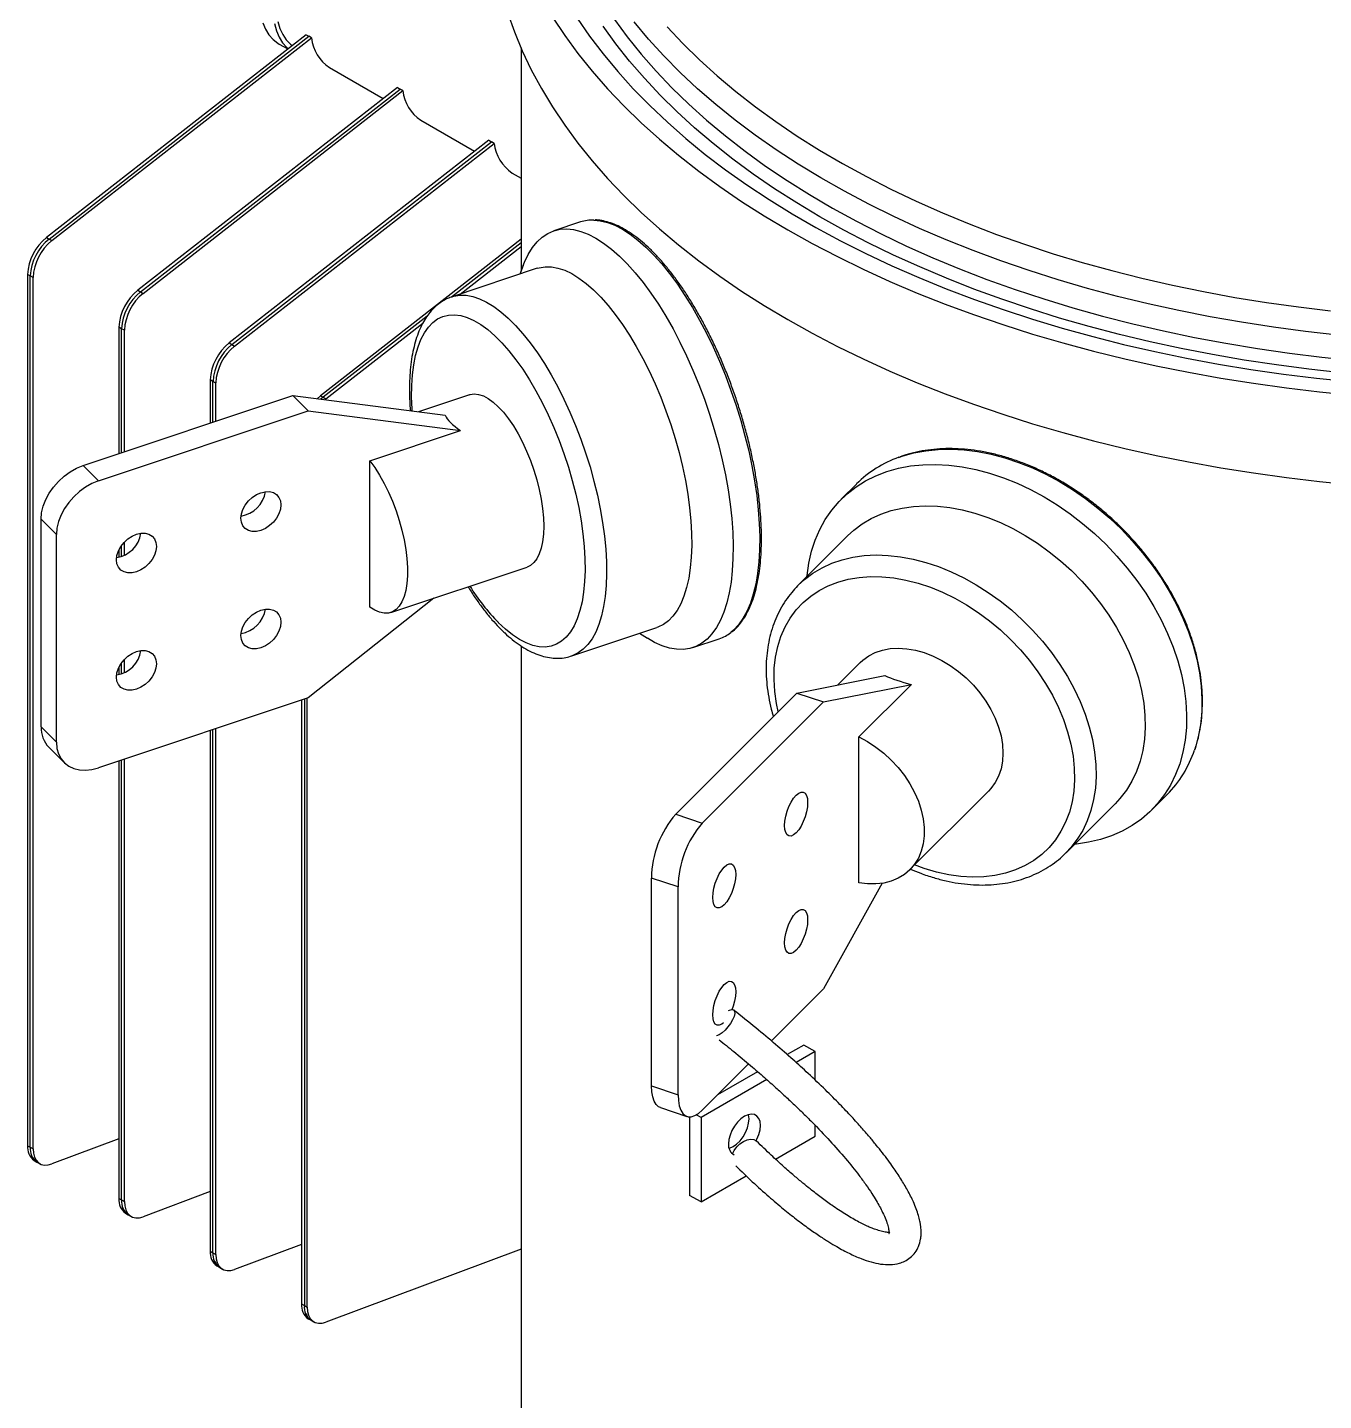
# Model space of a CAD drawing. Header units: millimetres. Extents: x 107291 to 113922, y -130611 to -125922.
# Drawn here: x 111454.5 to 111775.5, y -127871.6 to -127531.5 of the extents above; entities that cross this region are included whole.
import ezdxf

# ---------------------------------------------------------------- set-up
doc = ezdxf.new("R2010")
doc.units = ezdxf.units.MM
doc.header["$LTSCALE"] = 13
doc.layers.add('几何体', color=7, linetype='Continuous')

msp = doc.modelspace()

# ---------------------------------------------------------------- linework, layer by layer
at = {"layer": '几何体'}
for p, q in [((111523.49, -127533.32), (111459.19, -127583.53)), ((111459.87, -127583.92), (111524.17, -127533.71)), ((111460.55, -127584.31), (111524.85, -127534.1)), ((111523.49, -127533.32), (111524.17, -127533.71)), ((111524.85, -127534.1), (111524.17, -127533.71)), ((111516.85, -127535.63), (111518.97, -127536.85)), ((111576.74, -127536.59), (111576.74, -127591.88)), ((111529.33, -127541.45), (111542.61, -127549.12)), ((111546.12, -127546.38), (111481.82, -127596.59)), ((111482.5, -127596.98), (111546.8, -127546.77)), ((111483.18, -127597.38), (111547.48, -127547.16)), ((111546.12, -127546.38), (111546.8, -127546.77)), ((111547.48, -127547.16), (111546.8, -127546.77)), ((111551.96, -127554.51), (111565.24, -127562.18)), ((111568.75, -127559.44), (111504.45, -127609.65)), ((111505.13, -127610.05), (111569.43, -127559.83)), ((111505.8, -127610.44), (111570.11, -127560.23)), ((111568.75, -127559.44), (111569.43, -127559.83)), ((111570.11, -127560.23), (111569.43, -127559.83)), ((111574.58, -127567.57), (111576.74, -127568.82)), ((111591.46, -127579.69), (111584.88, -127581.88)), ((111459.19, -127583.53), (111459.87, -127583.92)), ((111459.87, -127583.92), (111460.55, -127584.31)), ((111576.74, -127583.93), (111527.07, -127622.72)), ((111576.74, -127584.85), (111559.56, -127598.27)), ((111561.69, -127597.53), (111576.74, -127585.78)), ((111455.2, -127593.05), (111454.52, -127592.66)), ((111454.52, -127592.66), (111454.52, -127808.44)), ((111455.88, -127593.45), (111455.2, -127593.05)), ((111455.2, -127808.83), (111455.2, -127593.05)), ((111580.75, -127591.17), (111559.68, -127598.2)), ((111577.28, -127590.47), (111576.47, -127592.6)), ((111455.88, -127809.22), (111455.88, -127593.45)), ((111481.82, -127596.59), (111482.5, -127596.98)), ((111482.5, -127596.98), (111483.18, -127597.38)), ((111553.5, -127603.01), (111527.75, -127623.11)), ((111477.82, -127606.12), (111477.15, -127605.72)), ((111477.15, -127605.72), (111477.15, -127637.06)), ((111478.5, -127606.51), (111477.82, -127606.12)), ((111477.82, -127636.83), (111477.82, -127606.12)), ((111478.5, -127636.6), (111478.5, -127606.51)), ((111528.43, -127623.5), (111552.39, -127604.79)), ((111504.45, -127609.65), (111505.13, -127610.05)), ((111505.13, -127610.05), (111505.8, -127610.44)), ((111500.45, -127619.18), (111499.77, -127618.79)), ((111499.77, -127618.79), (111499.77, -127629.51)), ((111501.13, -127619.57), (111500.45, -127619.18)), ((111500.45, -127629.29), (111500.45, -127619.18)), ((111501.13, -127629.06), (111501.13, -127619.57)), ((111468.28, -127640.01), (111520.24, -127622.69)), ((111520.24, -127622.69), (111524.04, -127626.49)), ((111520.24, -127622.69), (111557.97, -127627.55)), ((111526.22, -127623.46), (111527.07, -127622.72)), ((111527.07, -127622.72), (111527.75, -127623.11)), ((111527.75, -127623.11), (111527.19, -127623.59)), ((111527.75, -127623.11), (111528.43, -127623.5)), ((111528.43, -127623.5), (111528.17, -127623.71)), ((111564.01, -127622.47), (111551.32, -127626.7)), ((111472.08, -127643.81), (111524.04, -127626.49)), ((111524.04, -127626.49), (111561.77, -127631.35)), ((111539.3, -127638.84), (111561.77, -127631.35)), ((111468.28, -127640.01), (111472.08, -127643.81)), ((111539.3, -127675.05), (111539.3, -127638.84)), ((111659.83, -127644.58), (111656.04, -127648.37)), ((111461.68, -127657.07), (111457.88, -127653.27)), ((111457.88, -127704.75), (111457.88, -127653.27)), ((111461.68, -127708.55), (111461.68, -127657.07)), ((111657.59, -127657.44), (111645.42, -127669.6)), ((111477.15, -127660.9), (111477.15, -127662.7)), ((111477.82, -127662.5), (111477.82, -127659.77)), ((111478.5, -127662.22), (111478.5, -127658.95)), ((111544.51, -127676.38), (111578.23, -127665.14)), ((111645.23, -127669.8), (111645.42, -127669.6)), ((111555.12, -127672.85), (111524.04, -127697.57)), ((111589.33, -127687.16), (111610.4, -127680.13)), ((111606.12, -127681.56), (111608.04, -127682.78)), ((111576.74, -127684.67), (111576.74, -128084.83)), ((111619.28, -127685.09), (111625.85, -127682.9)), ((111478.5, -127691.28), (111478.5, -127688.02)), ((111477.15, -127689.96), (111477.15, -127691.77)), ((111477.82, -127691.57), (111477.82, -127688.84)), ((111660.72, -127688.8), (111655.19, -127694.33)), ((111645.05, -127696.35), (111666.84, -127692.01)), ((111651.63, -127698.55), (111673.42, -127694.2)), ((111660.45, -127707.17), (111673.42, -127694.2)), ((111524.04, -127697.57), (111472.08, -127714.89)), ((111522.4, -127698.11), (111522.4, -127847.62)), ((111523.08, -127697.89), (111523.08, -127848.02)), ((111523.76, -127848.41), (111523.76, -127697.66)), ((111615.05, -127726.35), (111645.05, -127696.35)), ((111621.63, -127728.54), (111651.63, -127698.55)), ((111645.05, -127696.35), (111651.63, -127698.55)), ((111457.88, -127704.75), (111461.68, -127708.55)), ((111501.13, -127835.35), (111501.13, -127705.2)), ((111499.77, -127705.66), (111499.77, -127834.56)), ((111500.45, -127834.95), (111500.45, -127705.43)), ((111660.45, -127743.38), (111660.45, -127707.17)), ((111459.79, -127709.78), (111463.59, -127713.57)), ((111477.15, -127713.2), (111477.15, -127821.5)), ((111477.82, -127821.89), (111477.82, -127712.97)), ((111478.5, -127822.28), (111478.5, -127712.75)), ((111673.06, -127740.08), (111692.53, -127720.62)), ((111732.96, -127725.3), (111736.75, -127721.51)), ((111711.73, -127735.91), (111723.9, -127723.75)), ((111615.05, -127726.35), (111621.63, -127728.54)), ((111676.62, -127739.81), (111674.21, -127738.93)), ((111615.63, -127744.34), (111609.05, -127742.15)), ((111609.05, -127793.63), (111609.05, -127742.15)), ((111615.63, -127795.82), (111615.63, -127744.34)), ((111666.17, -127743.46), (111651.63, -127769.62)), ((111651.63, -127769.62), (111638.75, -127782.5)), ((111646.79, -127783.52), (111642.68, -127785.89)), ((111649.62, -127785.15), (111646.79, -127783.52)), ((111649.62, -127785.15), (111644.91, -127787.87)), ((111649.62, -127792.23), (111649.62, -127785.15)), ((111633.08, -127788.17), (111621.63, -127799.62)), ((111635.35, -127790.12), (111625.37, -127795.88)), ((111609.05, -127793.63), (111615.63, -127795.82)), ((111637.61, -127792.08), (111621.34, -127801.48)), ((111611.26, -127799.01), (111617.84, -127801.21)), ((111618.51, -127801.31), (111618.51, -127820.75)), ((111621.34, -127801.48), (111620.16, -127800.79)), ((111621.34, -127801.48), (111621.34, -127822.38)), ((111649.62, -127806.05), (111649.62, -127803.45)), ((111477.15, -127806.75), (111460.55, -127812.96)), ((111639.76, -127811.75), (111649.62, -127806.05)), ((111454.52, -127808.44), (111455.2, -127808.83)), ((111455.2, -127808.83), (111455.88, -127809.22)), ((111456.18, -127812.1), (111456.85, -127812.49)), ((111456.85, -127812.49), (111457.53, -127812.88)), ((111621.34, -127822.38), (111632.52, -127815.92)), ((111499.77, -127819.82), (111483.18, -127826.02)), ((111621.34, -127822.38), (111618.51, -127820.75)), ((111477.15, -127821.5), (111477.82, -127821.89)), ((111477.82, -127821.89), (111478.5, -127822.28)), ((111478.8, -127825.16), (111479.48, -127825.55)), ((111479.48, -127825.55), (111480.16, -127825.95)), ((111499.77, -127834.56), (111500.45, -127834.95)), ((111522.4, -127832.88), (111505.8, -127839.08)), ((111576.74, -127834.09), (111528.43, -127852.14)), ((111500.45, -127834.95), (111501.13, -127835.35)), ((111501.43, -127838.22), (111502.11, -127838.62)), ((111502.11, -127838.62), (111502.79, -127839.01)), ((111522.4, -127847.62), (111523.08, -127848.02)), ((111523.08, -127848.02), (111523.76, -127848.41)), ((111524.06, -127851.29), (111524.74, -127851.68)), ((111524.74, -127851.68), (111525.42, -127852.07))]:
    msp.add_line(p, q, dxfattribs=at)
at = {"layer": '几何体', "flags": 128}
for points in [[(111573.42, -127527.84), (111575.1, -127532.59), (111577.06, -127537.31), (111579.28, -127541.98), (111581.78, -127546.61), (111584.53, -127551.18), (111587.56, -127555.71), (111590.84, -127560.17), (111594.38, -127564.56), (111598.17, -127568.89), (111602.2, -127573.14), (111606.49, -127577.31), (111611.01, -127581.39), (111615.76, -127585.38), (111620.74, -127589.29), (111625.95, -127593.09), (111631.37, -127596.79), (111637, -127600.38), (111642.83, -127603.87), (111648.87, -127607.24), (111655.1, -127610.49), (111661.51, -127613.62), (111668.09, -127616.62), (111674.85, -127619.5), (111681.77, -127622.24), (111688.85, -127624.85), (111696.07, -127627.32), (111703.43, -127629.65), (111710.92, -127631.84), (111718.53, -127633.88), (111726.26, -127635.78), (111734.09, -127637.52), (111742.02, -127639.12), (111750.04, -127640.56), (111758.13, -127641.84), (111766.3, -127642.97), (111774.52, -127643.94), (111782.8, -127644.75)], [(111512.77, -127530.39), (111513.45, -127531.96), (111514.31, -127533.34), (111515.34, -127534.5), (111516.53, -127535.43), (111516.85, -127535.63)], [(111515.67, -127530.58), (111516.16, -127532.34), (111516.84, -127533.92), (111517.7, -127535.3), (111518.73, -127536.46), (111519.08, -127536.77)], [(111516.53, -127530.02), (111517.03, -127531.74), (111517.72, -127533.27), (111518.59, -127534.59), (111519.64, -127535.69), (111520.04, -127536.01)], [(111584.53, -127528.97), (111587.56, -127533.5), (111590.84, -127537.96), (111594.38, -127542.35), (111598.17, -127546.68), (111602.2, -127550.93), (111606.49, -127555.1), (111611.01, -127559.18), (111615.76, -127563.17), (111620.74, -127567.08), (111625.95, -127570.88), (111631.37, -127574.58), (111637, -127578.17), (111642.83, -127581.66), (111648.87, -127585.03), (111655.1, -127588.28), (111661.51, -127591.41), (111668.09, -127594.41), (111674.85, -127597.29), (111681.77, -127600.03), (111688.85, -127602.64), (111696.07, -127605.11), (111703.43, -127607.44), (111710.92, -127609.63), (111718.53, -127611.67), (111726.26, -127613.57), (111734.09, -127615.31), (111742.02, -127616.91), (111750.04, -127618.35), (111758.13, -127619.63), (111766.3, -127620.76), (111774.52, -127621.73), (111782.8, -127622.54)], [(111590.65, -127529.19), (111593.73, -127533.67), (111597.08, -127538.08), (111600.68, -127542.42), (111604.53, -127546.69), (111608.63, -127550.88), (111612.98, -127554.99), (111617.56, -127559.01), (111622.38, -127562.94), (111627.42, -127566.78), (111632.69, -127570.51), (111638.18, -127574.14), (111643.87, -127577.65), (111649.77, -127581.06), (111655.86, -127584.35), (111662.15, -127587.51), (111668.61, -127590.55), (111675.25, -127593.47), (111682.06, -127596.25), (111689.03, -127598.89), (111696.15, -127601.4), (111703.41, -127603.77), (111710.8, -127605.99), (111718.33, -127608.07), (111725.97, -127610), (111733.72, -127611.78), (111741.57, -127613.41), (111749.51, -127614.88), (111757.53, -127616.2), (111765.62, -127617.36), (111773.78, -127618.35), (111782, -127619.19)], [(111779.9, -127617.02), (111771.83, -127616.14), (111763.82, -127615.09), (111755.88, -127613.89), (111748.02, -127612.54), (111740.24, -127611.03), (111732.55, -127609.36), (111724.97, -127607.55), (111717.49, -127605.59), (111710.14, -127603.48), (111702.92, -127601.23), (111695.83, -127598.84), (111688.89, -127596.3), (111682.11, -127593.64), (111675.48, -127590.84), (111669.03, -127587.91), (111662.75, -127584.86), (111656.66, -127581.68), (111650.75, -127578.39), (111645.05, -127574.98), (111639.55, -127571.47), (111634.26, -127567.84), (111629.19, -127564.12), (111624.34, -127560.29), (111619.72, -127556.37), (111615.34, -127552.37), (111611.2, -127548.28), (111607.3, -127544.11), (111603.64, -127539.86), (111600.25, -127535.55), (111597.1, -127531.17)], [(111599.89, -127529.51), (111603.07, -127533.86), (111606.5, -127538.14), (111610.19, -127542.35), (111614.12, -127546.49), (111618.3, -127550.54), (111622.71, -127554.51), (111627.36, -127558.39), (111632.24, -127562.17), (111637.33, -127565.86), (111642.65, -127569.44), (111648.17, -127572.92), (111653.9, -127576.28), (111659.83, -127579.53), (111665.94, -127582.66), (111672.24, -127585.67), (111678.71, -127588.55), (111685.35, -127591.3), (111692.15, -127593.91), (111699.1, -127596.39), (111706.19, -127598.73), (111713.42, -127600.93), (111720.78, -127602.99), (111728.25, -127604.89), (111735.83, -127606.65), (111743.52, -127608.26), (111751.29, -127609.71), (111759.14, -127611.01), (111767.07, -127612.16), (111775.06, -127613.14), (111783.11, -127613.97)], [(111779.08, -127607.72), (111771.06, -127606.81), (111763.1, -127605.75), (111755.21, -127604.53), (111747.39, -127603.15), (111739.66, -127601.62), (111732.03, -127599.94), (111724.5, -127598.11), (111717.08, -127596.13), (111709.79, -127594), (111702.63, -127591.73), (111695.61, -127589.32), (111688.73, -127586.77), (111682.01, -127584.08), (111675.45, -127581.27), (111669.07, -127578.33), (111662.86, -127575.26), (111656.84, -127572.07), (111651.01, -127568.76), (111645.39, -127565.34), (111639.97, -127561.81), (111634.76, -127558.18), (111629.77, -127554.44), (111625.01, -127550.61), (111620.47, -127546.68), (111616.18, -127542.67), (111612.12, -127538.58), (111608.31, -127534.4), (111604.75, -127530.16)], [(111612.93, -127531.38), (111616.82, -127535.51), (111620.96, -127539.55), (111625.34, -127543.51), (111629.96, -127547.38), (111634.81, -127551.16), (111639.88, -127554.83), (111645.17, -127558.41), (111650.67, -127561.87), (111656.38, -127565.22), (111662.28, -127568.46), (111668.37, -127571.57), (111674.65, -127574.56), (111681.11, -127577.43), (111687.73, -127580.16), (111694.51, -127582.76), (111701.45, -127585.22), (111708.52, -127587.54), (111715.74, -127589.71), (111723.08, -127591.74), (111730.54, -127593.63), (111738.1, -127595.36), (111745.77, -127596.94), (111753.53, -127598.36), (111761.36, -127599.63), (111769.27, -127600.74), (111777.24, -127601.69)], [(111594.75, -127579.22), (111596.35, -127579.38), (111598.13, -127579.82), (111599.97, -127580.52), (111601.85, -127581.49), (111603.77, -127582.72), (111605.71, -127584.2), (111607.67, -127585.93), (111609.64, -127587.89), (111611.6, -127590.08), (111613.54, -127592.49), (111615.46, -127595.09), (111617.34, -127597.89), (111619.18, -127600.86), (111620.96, -127603.99), (111622.68, -127607.26), (111624.32, -127610.65), (111625.89, -127614.16), (111627.36, -127617.75), (111628.73, -127621.42), (111630.01, -127625.13), (111631.17, -127628.88), (111632.21, -127632.64), (111633.13, -127636.39), (111633.92, -127640.12), (111634.58, -127643.8), (111635.11, -127647.41), (111635.49, -127650.95), (111635.74, -127654.37), (111635.85, -127657.68), (111635.81, -127660.85), (111635.64, -127663.87), (111635.32, -127666.72), (111634.86, -127669.38), (111634.27, -127671.84), (111633.54, -127674.1), (111632.68, -127676.13), (111631.7, -127677.92), (111630.6, -127679.47), (111629.38, -127680.78), (111628.71, -127681.35)], [(111577.28, -127590.47), (111577.61, -127589.64), (111578.53, -127587.73), (111579.57, -127586.05), (111580.73, -127584.62), (111582, -127583.45), (111583.38, -127582.54), (111584.85, -127581.89), (111586.42, -127581.51), (111588.06, -127581.41), (111589.78, -127581.57), (111591.56, -127582.01), (111593.4, -127582.71), (111595.28, -127583.68), (111597.2, -127584.91), (111599.14, -127586.39), (111601.1, -127588.12), (111603.07, -127590.08), (111605.02, -127592.27), (111606.97, -127594.68), (111608.88, -127597.28), (111610.77, -127600.08), (111612.6, -127603.05), (111614.39, -127606.18), (111616.1, -127609.45), (111617.75, -127612.84), (111619.31, -127616.35), (111620.79, -127619.94), (111622.16, -127623.61), (111623.43, -127627.32), (111624.59, -127631.07), (111625.64, -127634.83), (111626.56, -127638.58), (111627.35, -127642.31), (111628.01, -127645.99), (111628.53, -127649.6), (111628.92, -127653.14), (111629.17, -127656.56), (111629.28, -127659.87), (111629.24, -127663.04), (111629.06, -127666.06), (111628.75, -127668.91), (111628.29, -127671.57), (111627.7, -127674.03), (111626.97, -127676.29), (111626.11, -127678.32), (111625.13, -127680.11), (111624.03, -127681.66), (111622.81, -127682.97), (111621.49, -127684.01), (111620.06, -127684.79), (111618.54, -127685.3), (111616.94, -127685.54), (111615.25, -127685.51), (111613.5, -127685.21), (111611.69, -127684.64), (111609.83, -127683.81), (111608.04, -127682.78)], [(111580.75, -127591.17), (111581.22, -127591.04), (111582.7, -127590.79), (111584.25, -127590.81), (111585.88, -127591.1), (111587.56, -127591.66), (111589.29, -127592.49), (111591.06, -127593.57), (111592.86, -127594.91), (111594.67, -127596.49), (111596.49, -127598.31), (111598.3, -127600.35), (111600.1, -127602.6), (111601.87, -127605.06), (111603.6, -127607.7), (111605.28, -127610.5), (111606.91, -127613.46), (111608.46, -127616.55), (111609.94, -127619.75), (111611.33, -127623.05), (111612.63, -127626.43), (111613.83, -127629.86), (111614.91, -127633.33), (111615.88, -127636.81), (111616.73, -127640.28), (111617.45, -127643.73), (111618.04, -127647.13), (111618.49, -127650.46), (111618.81, -127653.7), (111618.98, -127656.83), (111619.02, -127659.83), (111618.91, -127662.69), (111618.67, -127665.38), (111618.28, -127667.9), (111617.76, -127670.22), (111617.1, -127672.34), (111616.32, -127674.23), (111615.41, -127675.9), (111614.38, -127677.32), (111613.24, -127678.49), (111611.99, -127679.4), (111610.65, -127680.05), (111610.4, -127680.13)], [(111559.69, -127598.2), (111560.14, -127598.06), (111561.62, -127597.81), (111563.18, -127597.83), (111564.8, -127598.13), (111566.48, -127598.69), (111568.22, -127599.51), (111569.98, -127600.6), (111571.78, -127601.93), (111573.59, -127603.51), (111575.41, -127605.33), (111577.22, -127607.37), (111579.02, -127609.63), (111580.79, -127612.08), (111582.52, -127614.72), (111584.2, -127617.53), (111585.83, -127620.48), (111587.38, -127623.57), (111588.86, -127626.78), (111590.26, -127630.08), (111591.55, -127633.46), (111592.75, -127636.89), (111593.83, -127640.36), (111594.8, -127643.84), (111595.65, -127647.31), (111596.37, -127650.76), (111596.96, -127654.15), (111597.41, -127657.48), (111597.73, -127660.72), (111597.91, -127663.85), (111597.94, -127666.86), (111597.83, -127669.71), (111597.59, -127672.41), (111597.2, -127674.93), (111596.68, -127677.25), (111596.03, -127679.36), (111595.24, -127681.26), (111594.33, -127682.92), (111593.31, -127684.34), (111592.16, -127685.51), (111590.92, -127686.42), (111589.57, -127687.07), (111589.33, -127687.16)], [(111549.77, -127626.5), (111549.74, -127626), (111549.64, -127623.04), (111549.67, -127620.21), (111549.85, -127617.54), (111550.17, -127615.04), (111550.63, -127612.74), (111551.23, -127610.64), (111551.95, -127608.77), (111552.81, -127607.13), (111553.79, -127605.73), (111554.88, -127604.58), (111556.08, -127603.7), (111557.38, -127603.08), (111558.78, -127602.73), (111560.25, -127602.66), (111561.8, -127602.86), (111563.41, -127603.33), (111565.07, -127604.08), (111566.77, -127605.08), (111568.5, -127606.35), (111570.25, -127607.86), (111572, -127609.61), (111573.75, -127611.59), (111575.48, -127613.79), (111577.18, -127616.18), (111578.84, -127618.76), (111580.45, -127621.51), (111581.99, -127624.4), (111583.47, -127627.42), (111584.86, -127630.56), (111586.16, -127633.77), (111587.36, -127637.06), (111588.46, -127640.39), (111589.44, -127643.75), (111590.29, -127647.1), (111591.02, -127650.43), (111591.62, -127653.72), (111592.07, -127656.94), (111592.39, -127660.08), (111592.57, -127663.11), (111592.61, -127666), (111592.5, -127668.76), (111592.25, -127671.34), (111591.86, -127673.74), (111591.33, -127675.94), (111590.67, -127677.93), (111589.88, -127679.69), (111588.96, -127681.21), (111587.92, -127682.49), (111586.78, -127683.5), (111585.52, -127684.26), (111584.18, -127684.74), (111582.74, -127684.95), (111581.23, -127684.88), (111579.65, -127684.55), (111578.01, -127683.94), (111576.33, -127683.06), (111574.61, -127681.93), (111572.87, -127680.54), (111571.12, -127678.9), (111571.12, -127678.9)], [(111564.01, -127622.47), (111564.11, -127622.43), (111565.14, -127622.27), (111566.24, -127622.38), (111567.41, -127622.75), (111568.62, -127623.4), (111569.86, -127624.29), (111571.12, -127625.44), (111572.38, -127626.81), (111573.63, -127628.4), (111574.84, -127630.18), (111576, -127632.14), (111577.11, -127634.24), (111578.13, -127636.46), (111579.08, -127638.77), (111579.92, -127641.15), (111580.65, -127643.55), (111581.26, -127645.97), (111581.74, -127648.35), (111582.09, -127650.68), (111582.3, -127652.92), (111582.37, -127655.05), (111582.3, -127657.04), (111582.09, -127658.86), (111581.74, -127660.49), (111581.26, -127661.91), (111580.65, -127663.1), (111579.92, -127664.05), (111579.08, -127664.74), (111578.23, -127665.14)], [(111670.33, -127637.98), (111671.16, -127637.69), (111674.01, -127636.89), (111676.98, -127636.33), (111680.07, -127636.01), (111683.25, -127635.94), (111686.51, -127636.11), (111689.84, -127636.53), (111693.2, -127637.19), (111696.59, -127638.09), (111699.99, -127639.22), (111703.39, -127640.59), (111706.75, -127642.17), (111710.07, -127643.97), (111713.34, -127645.97), (111716.52, -127648.16), (111719.6, -127650.53), (111722.58, -127653.08), (111725.43, -127655.78), (111728.14, -127658.62), (111730.69, -127661.59), (111733.07, -127664.68), (111735.27, -127667.85), (111737.28, -127671.11), (111739.09, -127674.43), (111740.68, -127677.8), (111742.06, -127681.19), (111743.2, -127684.59), (111744.11, -127687.98), (111744.78, -127691.35), (111745.21, -127694.67), (111745.39, -127697.94), (111745.33, -127701.12), (111745.03, -127704.22), (111744.48, -127707.2), (111743.68, -127710.05), (111743.55, -127710.46)], [(111457.88, -127653.27), (111458.01, -127651.7), (111458.39, -127650.08), (111459.02, -127648.45), (111459.87, -127646.85), (111460.93, -127645.33), (111462.17, -127643.92), (111463.56, -127642.65), (111465.06, -127641.56), (111466.65, -127640.67), (111468.28, -127640.01)], [(111539.3, -127638.84), (111540.53, -127640.53), (111541.72, -127642.4), (111542.85, -127644.43), (111543.92, -127646.59), (111544.9, -127648.86), (111545.79, -127651.21), (111546.58, -127653.6), (111547.25, -127656.01), (111547.79, -127658.41), (111548.21, -127660.77), (111548.49, -127663.06), (111548.63, -127665.24), (111548.63, -127667.3), (111548.49, -127669.2), (111548.21, -127670.93), (111547.79, -127672.46), (111547.25, -127673.76), (111546.58, -127674.84), (111545.79, -127675.66), (111544.9, -127676.23), (111543.92, -127676.53), (111542.85, -127676.56), (111541.72, -127676.32), (111540.53, -127675.81), (111539.3, -127675.05)], [(111647.56, -127667.47), (111647.58, -127667.2), (111648.01, -127664.16), (111648.68, -127661.24), (111649.59, -127658.45), (111650.74, -127655.81), (111652.11, -127653.33), (111653.7, -127651.03), (111655.51, -127648.92), (111657.52, -127647), (111659.72, -127645.29), (111662.1, -127643.79), (111664.66, -127642.52), (111667.36, -127641.49), (111670.21, -127640.68), (111673.19, -127640.12), (111676.28, -127639.81), (111679.46, -127639.73), (111682.72, -127639.91), (111686.04, -127640.32), (111689.41, -127640.98), (111692.8, -127641.88), (111696.2, -127643.02), (111699.59, -127644.38), (111702.96, -127645.96), (111706.28, -127647.76), (111709.54, -127649.76), (111712.72, -127651.95), (111715.81, -127654.33), (111718.79, -127656.87), (111721.63, -127659.57), (111724.34, -127662.42), (111726.89, -127665.39), (111729.28, -127668.47), (111731.48, -127671.65), (111733.49, -127674.91), (111735.3, -127678.23), (111736.89, -127681.59), (111738.26, -127684.98), (111739.4, -127688.38), (111740.31, -127691.78), (111740.99, -127695.14), (111741.41, -127698.47), (111741.6, -127701.73), (111741.54, -127704.92), (111741.23, -127708.01), (111740.68, -127710.99), (111739.89, -127713.85), (111738.86, -127716.56), (111737.6, -127719.12), (111736.12, -127721.51), (111734.42, -127723.72), (111732.51, -127725.74), (111730.4, -127727.56), (111728.11, -127729.16), (111725.64, -127730.54), (111723.01, -127731.7), (111720.23, -127732.62), (111717.31, -127733.3), (111714.28, -127733.74), (111713.86, -127733.78)], [(111472.08, -127643.81), (111470.45, -127644.47), (111468.86, -127645.36), (111467.36, -127646.45), (111465.97, -127647.72), (111464.73, -127649.13), (111463.67, -127650.65), (111462.82, -127652.25), (111462.19, -127653.88), (111461.81, -127655.5), (111461.68, -127657.07)], [(111507.37, -127653.05), (111507.5, -127651.97), (111507.87, -127650.86), (111508.46, -127649.78), (111509.24, -127648.78), (111510.18, -127647.91), (111511.23, -127647.21), (111512.33, -127646.73), (111513.43, -127646.48), (111514.48, -127646.47), (111515.42, -127646.72), (111516.2, -127647.2), (111516.79, -127647.89), (111517.16, -127648.75), (111517.28, -127649.75), (111517.16, -127650.83), (111516.79, -127651.94), (111516.2, -127653.02), (111515.42, -127654.02), (111514.48, -127654.89), (111513.43, -127655.59), (111512.33, -127656.07), (111511.23, -127656.32), (111510.18, -127656.32), (111509.24, -127656.08), (111508.46, -127655.6), (111507.87, -127654.91), (111507.5, -127654.05), (111507.37, -127653.05)], [(111657.59, -127657.44), (111659.14, -127656.02), (111661.21, -127654.48), (111663.46, -127653.15), (111665.87, -127652.04), (111668.43, -127651.17), (111671.13, -127650.53), (111673.94, -127650.14), (111676.86, -127649.99), (111679.86, -127650.08), (111682.92, -127650.42), (111686.03, -127651), (111689.17, -127651.81), (111692.32, -127652.86), (111695.46, -127654.14), (111698.57, -127655.63), (111701.63, -127657.34), (111704.63, -127659.24), (111707.55, -127661.34), (111710.36, -127663.61), (111713.06, -127666.04), (111715.62, -127668.62), (111718.03, -127671.33), (111720.28, -127674.16), (111722.35, -127677.09), (111724.23, -127680.1), (111725.91, -127683.17), (111727.38, -127686.28), (111728.62, -127689.43), (111729.64, -127692.58), (111730.43, -127695.71), (111730.97, -127698.82), (111731.28, -127701.87), (111731.34, -127704.86), (111731.16, -127707.77), (111730.73, -127710.57), (111730.06, -127713.25), (111729.16, -127715.79), (111728.03, -127718.18), (111726.67, -127720.41), (111725.09, -127722.45), (111723.9, -127723.75)], [(111476.54, -127663.33), (111476.67, -127662.25), (111477.03, -127661.14), (111477.63, -127660.05), (111478.41, -127659.05), (111479.35, -127658.18), (111480.4, -127657.49), (111481.5, -127657), (111482.6, -127656.75), (111483.65, -127656.75), (111484.59, -127656.99), (111485.37, -127657.47), (111485.96, -127658.16), (111486.33, -127659.03), (111486.45, -127660.02), (111486.33, -127661.1), (111485.96, -127662.21), (111485.37, -127663.3), (111484.59, -127664.3), (111483.65, -127665.17), (111482.6, -127665.86), (111481.5, -127666.35), (111480.4, -127666.6), (111479.35, -127666.6), (111478.41, -127666.36), (111477.63, -127665.88), (111477.03, -127665.19), (111476.67, -127664.32), (111476.54, -127663.33)], [(111645.42, -127669.6), (111646.97, -127668.19), (111649.04, -127666.64), (111651.29, -127665.31), (111653.7, -127664.21), (111656.26, -127663.34), (111658.96, -127662.7), (111661.77, -127662.31), (111664.69, -127662.16), (111667.69, -127662.25), (111670.75, -127662.58), (111673.86, -127663.16), (111677, -127663.98), (111680.15, -127665.03), (111683.29, -127666.31), (111686.4, -127667.8), (111689.46, -127669.51), (111692.46, -127671.41), (111695.38, -127673.51), (111698.19, -127675.78), (111700.89, -127678.21), (111703.45, -127680.79), (111705.86, -127683.5), (111708.11, -127686.33), (111710.18, -127689.26), (111712.06, -127692.27), (111713.74, -127695.34), (111715.21, -127698.45), (111716.45, -127701.59), (111717.47, -127704.74), (111718.26, -127707.88), (111718.81, -127710.99), (111719.11, -127714.04), (111719.17, -127717.03), (111718.99, -127719.93), (111718.56, -127722.73), (111717.9, -127725.41), (111716.99, -127727.96), (111715.86, -127730.35), (111714.5, -127732.57), (111712.93, -127734.62), (111711.77, -127735.87)], [(111640.46, -127700.95), (111640.03, -127698.92), (111639.59, -127695.94), (111639.41, -127693.02), (111639.47, -127690.18), (111639.78, -127687.43), (111640.33, -127684.8), (111641.13, -127682.31), (111642.16, -127679.96), (111643.42, -127677.77), (111644.91, -127675.77), (111646.6, -127673.96), (111648.49, -127672.35), (111650.57, -127670.96), (111652.83, -127669.79), (111655.24, -127668.86), (111657.79, -127668.16), (111660.47, -127667.71), (111663.26, -127667.5), (111666.14, -127667.54), (111669.08, -127667.83), (111672.08, -127668.36), (111675.11, -127669.14), (111678.14, -127670.15), (111681.17, -127671.39), (111684.17, -127672.85), (111687.11, -127674.53), (111689.99, -127676.41), (111692.78, -127678.47), (111695.46, -127680.71), (111698.01, -127683.11), (111700.42, -127685.65), (111702.68, -127688.32), (111704.76, -127691.1), (111706.65, -127693.97), (111708.34, -127696.91), (111709.83, -127699.91), (111711.09, -127702.93), (111712.12, -127705.97), (111712.91, -127709), (111713.47, -127712), (111713.78, -127714.95), (111713.84, -127717.83), (111713.65, -127720.63), (111713.22, -127723.32), (111712.55, -127725.88), (111711.63, -127728.31), (111710.48, -127730.57), (111709.11, -127732.67), (111707.52, -127734.58), (111705.73, -127736.29), (111703.74, -127737.79), (111701.57, -127739.07), (111699.23, -127740.13), (111696.75, -127740.94), (111694.13, -127741.52), (111691.39, -127741.85), (111688.56, -127741.93), (111685.65, -127741.77), (111682.67, -127741.36), (111679.66, -127740.7), (111676.62, -127739.81), (111676.62, -127739.81)], [(111507.37, -127682.12), (111507.5, -127681.04), (111507.87, -127679.93), (111508.46, -127678.85), (111509.24, -127677.85), (111510.18, -127676.98), (111511.23, -127676.28), (111512.33, -127675.8), (111513.43, -127675.55), (111514.48, -127675.54), (111515.42, -127675.79), (111516.2, -127676.27), (111516.79, -127676.95), (111517.16, -127677.82), (111517.28, -127678.82), (111517.16, -127679.9), (111516.79, -127681.01), (111516.2, -127682.09), (111515.42, -127683.09), (111514.48, -127683.96), (111513.43, -127684.65), (111512.33, -127685.14), (111511.23, -127685.39), (111510.18, -127685.39), (111509.24, -127685.15), (111508.46, -127684.67), (111507.87, -127683.98), (111507.5, -127683.12), (111507.37, -127682.12)], [(111476.54, -127692.39), (111476.67, -127691.31), (111477.03, -127690.2), (111477.63, -127689.12), (111478.41, -127688.12), (111479.35, -127687.25), (111480.4, -127686.56), (111481.5, -127686.07), (111482.6, -127685.82), (111483.65, -127685.82), (111484.59, -127686.06), (111485.37, -127686.54), (111485.96, -127687.23), (111486.33, -127688.09), (111486.45, -127689.09), (111486.33, -127690.17), (111485.96, -127691.28), (111485.37, -127692.37), (111484.59, -127693.37), (111483.65, -127694.24), (111482.6, -127694.93), (111481.5, -127695.41), (111480.4, -127695.66), (111479.35, -127695.67), (111478.41, -127695.42), (111477.63, -127694.95), (111477.03, -127694.26), (111476.67, -127693.39), (111476.54, -127692.39)], [(111660.72, -127688.8), (111661.39, -127688.18), (111662.85, -127687.13), (111664.48, -127686.3), (111666.26, -127685.7), (111668.17, -127685.34), (111670.19, -127685.23), (111672.29, -127685.36), (111674.44, -127685.73), (111676.62, -127686.34), (111678.81, -127687.19), (111680.96, -127688.25), (111683.06, -127689.52), (111685.08, -127690.98), (111686.99, -127692.61), (111688.77, -127694.4), (111690.4, -127696.31), (111691.85, -127698.33), (111693.12, -127700.44), (111694.18, -127702.59), (111695.01, -127704.77), (111695.62, -127706.95), (111695.98, -127709.11), (111696.1, -127711.2), (111695.98, -127713.22), (111695.62, -127715.13), (111695.01, -127716.9), (111694.18, -127718.53), (111693.12, -127719.98), (111692.53, -127720.62)], [(111461.68, -127708.55), (111461.81, -127710.04), (111462.19, -127711.41), (111462.82, -127712.62), (111463.67, -127713.65), (111464.73, -127714.47), (111465.97, -127715.05), (111467.36, -127715.39), (111468.86, -127715.48), (111470.45, -127715.31), (111472.08, -127714.89)], [(111660.45, -127707.17), (111662.57, -127708.34), (111664.63, -127709.71), (111666.6, -127711.26), (111668.44, -127712.97), (111670.15, -127714.82), (111671.69, -127716.79), (111673.05, -127718.86), (111674.21, -127720.98), (111675.16, -127723.15), (111675.88, -127725.34), (111676.36, -127727.5), (111676.61, -127729.63), (111676.61, -127731.69), (111676.36, -127733.65), (111675.88, -127735.5), (111675.16, -127737.2), (111674.21, -127738.74), (111673.05, -127740.09), (111671.69, -127741.25), (111670.15, -127742.19), (111668.44, -127742.91), (111666.6, -127743.39), (111664.63, -127743.63), (111662.57, -127743.62), (111660.45, -127743.38)], [(111642.01, -127729.17), (111642.09, -127728.06), (111642.3, -127726.86), (111642.64, -127725.63), (111643.09, -127724.44), (111643.63, -127723.34), (111644.24, -127722.39), (111644.87, -127721.64), (111645.51, -127721.12), (111646.11, -127720.86), (111646.66, -127720.88), (111647.11, -127721.16), (111647.45, -127721.71), (111647.66, -127722.48), (111647.73, -127723.45), (111647.66, -127724.56), (111647.45, -127725.76), (111647.11, -127726.99), (111646.66, -127728.18), (111646.11, -127729.28), (111645.51, -127730.23), (111644.87, -127730.98), (111644.24, -127731.5), (111643.63, -127731.76), (111643.09, -127731.74), (111642.64, -127731.46), (111642.3, -127730.91), (111642.09, -127730.14), (111642.01, -127729.17)], [(111624.21, -127746.97), (111624.29, -127745.86), (111624.5, -127744.66), (111624.84, -127743.43), (111625.29, -127742.24), (111625.83, -127741.14), (111626.44, -127740.19), (111627.07, -127739.44), (111627.71, -127738.92), (111628.31, -127738.66), (111628.86, -127738.67), (111629.31, -127738.96), (111629.65, -127739.51), (111629.86, -127740.28), (111629.93, -127741.25), (111629.86, -127742.36), (111629.65, -127743.56), (111629.31, -127744.78), (111628.86, -127745.98), (111628.31, -127747.08), (111627.71, -127748.03), (111627.07, -127748.78), (111626.44, -127749.3), (111625.83, -127749.56), (111625.29, -127749.54), (111624.84, -127749.26), (111624.5, -127748.71), (111624.29, -127747.94), (111624.21, -127746.97)], [(111642.01, -127758.24), (111642.09, -127757.13), (111642.3, -127755.93), (111642.64, -127754.7), (111643.09, -127753.51), (111643.63, -127752.41), (111644.24, -127751.46), (111644.87, -127750.71), (111645.51, -127750.19), (111646.11, -127749.93), (111646.66, -127749.94), (111647.11, -127750.23), (111647.45, -127750.78), (111647.66, -127751.55), (111647.73, -127752.52), (111647.66, -127753.63), (111647.45, -127754.83), (111647.11, -127756.06), (111646.66, -127757.25), (111646.11, -127758.35), (111645.51, -127759.3), (111644.87, -127760.05), (111644.24, -127760.57), (111643.63, -127760.83), (111643.09, -127760.81), (111642.64, -127760.53), (111642.3, -127759.98), (111642.09, -127759.21), (111642.01, -127758.24)], [(111624.21, -127776.04), (111624.29, -127774.93), (111624.5, -127773.73), (111624.84, -127772.5), (111625.29, -127771.31), (111625.83, -127770.21), (111626.44, -127769.26), (111627.07, -127768.51), (111627.71, -127767.99), (111628.31, -127767.73), (111628.86, -127767.74), (111629.31, -127768.03), (111629.65, -127768.57), (111629.86, -127769.35), (111629.93, -127770.32), (111629.86, -127771.43), (111629.65, -127772.63), (111629.31, -127773.85), (111628.96, -127774.79)], [(111626.92, -127777.99), (111626.44, -127778.37), (111625.83, -127778.63), (111625.29, -127778.61), (111624.84, -127778.32), (111624.5, -127777.78), (111624.29, -127777), (111624.21, -127776.04)], [(111628.14, -127774.95), (111628.36, -127774.85), (111628.94, -127774.72), (111629.36, -127774.82), (111629.61, -127775.16), (111629.66, -127775.72), (111629.5, -127776.44), (111629.16, -127777.27)], [(111629.16, -127777.27), (111628.64, -127778.16), (111628, -127779.04), (111627.28, -127779.84), (111626.54, -127780.5), (111625.82, -127780.97), (111625.18, -127781.23), (111625.13, -127781.24)], [(111611.26, -127799.01), (111610.81, -127798.8), (111610.2, -127798.24), (111609.71, -127797.42), (111609.35, -127796.36), (111609.13, -127795.09), (111609.05, -127793.63)], [(111615.63, -127795.82), (111615.71, -127797.28), (111615.93, -127798.55), (111616.29, -127799.62), (111616.78, -127800.43), (111617.39, -127800.99), (111618.11, -127801.27), (111618.91, -127801.28), (111619.78, -127800.99), (111620.69, -127800.44), (111621.63, -127799.62)], [(111634.92, -127807.28), (111635.18, -127806.79), (111635.65, -127805.65), (111635.95, -127804.51), (111636.05, -127803.44), (111635.95, -127802.48), (111635.65, -127801.68), (111635.18, -127801.09), (111634.56, -127800.72), (111633.8, -127800.61), (111632.97, -127800.76), (111632.09, -127801.15), (111631.21, -127801.77), (111630.37, -127802.6), (111629.62, -127803.57), (111628.99, -127804.66), (111628.52, -127805.8), (111628.23, -127806.93), (111628.13, -127808.01), (111628.13, -127808.01)], [(111628.26, -127809.09), (111628.38, -127809.06), (111629.26, -127808.66), (111630.14, -127808.04), (111630.98, -127807.22), (111631.73, -127806.24), (111632.35, -127805.15), (111632.83, -127804.01), (111633.12, -127802.88), (111633.22, -127801.8), (111633.12, -127800.84), (111633.09, -127800.72)], [(111629.15, -127810.49), (111629.56, -127809.61), (111630.18, -127808.74), (111630.95, -127807.97), (111631.82, -127807.37), (111632.73, -127806.97), (111633.61, -127806.82), (111634.38, -127806.91), (111635, -127807.24), (111635.08, -127807.32)], [(111455.88, -127809.22), (111455.96, -127810.31), (111456.22, -127811.26), (111456.63, -127812.05), (111457.2, -127812.66), (111457.9, -127813.06), (111458.7, -127813.25), (111459.6, -127813.21), (111460.55, -127812.96)], [(111478.5, -127822.28), (111478.59, -127823.37), (111478.84, -127824.32), (111479.26, -127825.11), (111479.83, -127825.72), (111480.52, -127826.12), (111481.33, -127826.31), (111482.23, -127826.27), (111483.18, -127826.02)], [(111501.13, -127835.35), (111501.22, -127836.43), (111501.47, -127837.38), (111501.89, -127838.17), (111502.45, -127838.78), (111503.15, -127839.18), (111503.96, -127839.37), (111504.85, -127839.34), (111505.8, -127839.08)], [(111523.76, -127848.41), (111523.84, -127849.49), (111524.1, -127850.45), (111524.52, -127851.24), (111525.08, -127851.84), (111525.78, -127852.25), (111526.59, -127852.43), (111527.48, -127852.4), (111528.43, -127852.14)]]:
    msp.add_lwpolyline(points, dxfattribs=at)
at = {"layer": '几何体'}
for centre, radius, start, end in [((111534.75, -127533.11), 9.94, 185.7269, 236.9952), ((111557.37, -127546.17), 9.94, 185.7269, 236.9952), ((111580, -127559.23), 9.94, 185.7269, 236.9952), ((111594.45, -127588.85), 9.64, 88.1881, 108.0859), ((111467.01, -127593.3), 12.51, 128.6908, 177.0927), ((111467.69, -127593.69), 12.51, 128.6908, 177.0927), ((111468.37, -127594.08), 12.51, 128.6908, 177.0927), ((111489.64, -127606.36), 12.51, 128.6908, 177.0927), ((111490.32, -127606.75), 12.51, 128.6908, 177.0927), ((111491, -127607.14), 12.51, 128.6908, 177.0927), ((111512.27, -127619.42), 12.51, 128.6908, 177.0927), ((111512.95, -127619.81), 12.51, 128.6908, 177.0927), ((111513.63, -127620.2), 12.51, 128.6908, 177.0927), ((111679.89, -127664.83), 28.51, 109.5952, 134.7144), ((111506.3, -127645.37), 7.23, 278.7673, 351.2389), ((111475.47, -127655.65), 7.23, 278.7673, 351.2389), ((111610.71, -127640.6), 55.08, 212.1011, 224.0545), ((111506.3, -127674.44), 7.23, 278.7673, 351.2389), ((111622.82, -127673.9), 9.5, 288.6428, 308.3459), ((111475.47, -127684.72), 7.23, 278.7673, 351.2389), ((111464.83, -127704.99), 6.95, 178.0716, 223.5244), ((111716.52, -127701.45), 28.49, 315.2568, 341.5643), ((111633.7, -127742.47), 24.65, 139.1539, 179.2527), ((111640.28, -127744.66), 24.65, 139.1539, 179.2527), ((111458.52, -127808.83), 4.02, 174.3376, 234.3502), ((111459.09, -127809.27), 3.92, 173.4667, 235.2211), ((111459.2, -127809.23), 4.02, 174.3376, 234.3502), ((111630.76, -127808.34), 2.65, 172.876, 243.2684), ((111481.15, -127821.9), 4.02, 174.3376, 234.3502), ((111481.82, -127822.29), 4.02, 174.3376, 234.3502), ((111481.72, -127822.34), 3.92, 173.4667, 235.2211), ((111503.77, -127834.96), 4.02, 174.3376, 234.3502), ((111504.45, -127835.35), 4.02, 174.3376, 234.3502), ((111504.34, -127835.4), 3.92, 173.4667, 235.2211), ((111526.4, -127848.02), 4.02, 174.3376, 234.3502), ((111526.97, -127848.46), 3.92, 173.4667, 235.2211), ((111527.08, -127848.41), 4.02, 174.3376, 234.3502)]:
    msp.add_arc(centre, radius, start, end, dxfattribs=at)
for centre, major_axis, ratio, start_param, end_param in [((111599.05, -127634.5), (41.27, -8.4), 0.219566, 3.292219, 3.631722), ((111692.75, -127688.59), (30.1, -0.76), 0.262752, 3.682279, 4.021782)]:
    msp.add_ellipse(centre, major_axis=major_axis, ratio=ratio, start_param=start_param, end_param=end_param, dxfattribs=at)
for points, knots in [([(111628.91, -127681.22), (111629.03, -127681.13), (111629.6, -127680.72), (111630.52, -127679.78), (111631.64, -127678.37), (111632.65, -127676.73), (111633.54, -127674.88), (111634.32, -127672.81), (111634.97, -127670.56), (111635.49, -127668.12), (111635.89, -127665.51), (111636.16, -127662.75), (111636.3, -127659.84), (111636.31, -127656.81), (111636.2, -127653.65), (111635.95, -127650.4), (111635.58, -127647.05), (111635.09, -127643.64), (111634.48, -127640.17), (111633.74, -127636.65), (111632.9, -127633.12), (111631.94, -127629.57), (111630.87, -127626.03), (111629.71, -127622.52), (111628.44, -127619.04), (111627.09, -127615.63), (111625.66, -127612.28), (111624.14, -127609.02), (111622.56, -127605.86), (111620.91, -127602.83), (111619.21, -127599.92), (111617.45, -127597.15), (111615.66, -127594.55), (111613.83, -127592.11), (111611.98, -127589.85), (111610.11, -127587.78), (111608.23, -127585.92), (111606.35, -127584.26), (111604.47, -127582.82), (111602.6, -127581.61), (111600.76, -127580.63), (111598.94, -127579.89), (111597.16, -127579.41), (111595.85, -127579.19), (111595.15, -127579.2), (111595.01, -127579.21)], [0, 0, 0, 0, 0.006694, 0.030085, 0.053722, 0.077597, 0.101652, 0.125815, 0.150028, 0.17425, 0.198457, 0.222642, 0.246804, 0.270943, 0.295062, 0.319163, 0.343249, 0.367323, 0.391387, 0.415442, 0.439491, 0.463536, 0.487578, 0.511619, 0.535659, 0.559701, 0.583745, 0.607794, 0.631848, 0.65591, 0.679981, 0.704064, 0.728161, 0.752275, 0.776409, 0.800567, 0.82475, 0.84896, 0.873197, 0.897454, 0.92171, 0.945925, 0.970039, 0.993975, 1, 1, 1, 1]), ([(111559.7, -127598.22), (111559.31, -127598.35), (111558.39, -127598.67), (111557.05, -127599.44), (111555.69, -127600.46), (111554.45, -127601.71), (111553.33, -127603.17), (111552.32, -127604.84), (111551.44, -127606.74), (111550.69, -127608.85), (111550.08, -127611.16), (111549.61, -127613.65), (111549.3, -127616.28), (111549.12, -127619.04), (111549.09, -127621.92), (111549.16, -127624.39), (111549.29, -127625.93), (111549.33, -127626.44)], [0, 0, 0, 0, 0.046683, 0.109182, 0.172105, 0.236424, 0.302903, 0.37195, 0.443484, 0.516938, 0.59151, 0.666474, 0.741271, 0.815735, 0.889827, 0.963566, 1, 1, 1, 1]), ([(111743.62, -127710.28), (111743.8, -127709.78), (111744.28, -127708.41), (111744.83, -127706.02), (111745.29, -127703.16), (111745.52, -127700.2), (111745.54, -127697.16), (111745.33, -127694.05), (111744.9, -127690.89), (111744.26, -127687.69), (111743.4, -127684.47), (111742.34, -127681.25), (111741.06, -127678.04), (111739.59, -127674.85), (111737.93, -127671.69), (111736.08, -127668.59), (111734.06, -127665.56), (111731.87, -127662.61), (111729.53, -127659.75), (111727.04, -127657.01), (111724.41, -127654.38), (111721.67, -127651.88), (111718.82, -127649.54), (111715.87, -127647.34), (111712.84, -127645.31), (111709.74, -127643.46), (111706.59, -127641.79), (111703.4, -127640.31), (111700.18, -127639.03), (111696.96, -127637.96), (111693.74, -127637.09), (111690.54, -127636.44), (111687.37, -127636.01), (111684.26, -127635.8), (111681.21, -127635.81), (111678.24, -127636.04), (111675.36, -127636.49), (111672.77, -127637.1), (111671.19, -127637.65), (111670.5, -127637.9)], [0, 0, 0, 0, 0.015696, 0.043066, 0.070467, 0.097897, 0.125352, 0.152827, 0.180316, 0.207817, 0.235325, 0.262837, 0.290351, 0.317865, 0.345379, 0.372891, 0.400402, 0.427912, 0.455421, 0.482929, 0.510438, 0.537947, 0.565457, 0.592968, 0.620482, 0.647998, 0.675517, 0.703038, 0.730563, 0.758089, 0.785617, 0.813145, 0.84067, 0.868188, 0.895697, 0.923192, 0.950666, 0.978116, 1, 1, 1, 1]), ([(111563.63, -127670.01), (111563.88, -127670.42), (111564.67, -127671.71), (111566.05, -127673.73), (111567.78, -127676.06), (111569.52, -127678.18), (111570.85, -127679.64), (111571.59, -127680.38), (111571.74, -127680.53)], [0, 0, 0, 0, 0.0975, 0.31062, 0.524584, 0.739562, 0.944885, 1, 1, 1, 1]), ([(111645.23, -127669.82), (111644.74, -127670.34), (111643.66, -127671.48), (111642.23, -127673.43), (111640.91, -127675.62), (111639.79, -127677.96), (111638.88, -127680.44), (111638.19, -127683.03), (111637.71, -127685.73), (111637.46, -127688.53), (111637.43, -127691.41), (111637.62, -127694.35), (111638.05, -127697.34), (111638.58, -127699.95), (111639.06, -127701.57), (111639.23, -127702.17)], [0, 0, 0, 0, 0.066961, 0.145869, 0.224857, 0.30406, 0.383588, 0.463513, 0.543866, 0.624639, 0.705791, 0.787264, 0.868989, 0.950897, 1, 1, 1, 1]), ([(111571.74, -127680.53), (111572.06, -127680.85), (111573, -127681.77), (111574.58, -127683.14), (111576.49, -127684.56), (111578.43, -127685.74), (111580.38, -127686.67), (111582.32, -127687.32), (111584.23, -127687.69), (111586.07, -127687.77), (111587.78, -127687.61), (111588.84, -127687.29), (111589.33, -127687.14)], [0, 0, 0, 0, 0.057432, 0.168492, 0.280078, 0.391846, 0.502784, 0.611533, 0.716697, 0.817554, 0.914405, 1, 1, 1, 1]), ([(111677.34, -127741.56), (111677.88, -127741.73), (111679.44, -127742.23), (111682.01, -127742.89), (111685.04, -127743.47), (111688.04, -127743.81), (111690.99, -127743.92), (111693.87, -127743.81), (111696.67, -127743.47), (111699.37, -127742.89), (111701.95, -127742.1), (111704.4, -127741.08), (111706.71, -127739.86), (111708.85, -127738.43), (111710.54, -127737.09), (111711.44, -127736.17), (111711.75, -127735.84)], [0, 0, 0, 0, 0.041641, 0.119288, 0.196959, 0.274571, 0.352068, 0.429383, 0.506443, 0.583172, 0.659507, 0.735409, 0.81087, 0.885925, 0.960652, 1, 1, 1, 1]), ([(111673.19, -127739.96), (111674.03, -127740.31), (111675.41, -127740.9), (111676.8, -127741.37), (111677.34, -127741.56)], [0, 0, 0, 0, 0.613132, 1, 1, 1, 1]), ([(111629.93, -127813.45), (111631.31, -127814.78), (111634.1, -127817.48), (111638.02, -127820.98), (111641.64, -127824.05), (111644.95, -127826.69), (111647.96, -127828.92), (111650.64, -127830.79), (111652.93, -127832.26), (111654.86, -127833.42), (111656.51, -127834.33), (111658.56, -127835.38), (111660.9, -127836.42), (111663.45, -127837.29), (111665.84, -127837.81), (111668.16, -127837.97), (111670.17, -127837.69), (111671.84, -127837.06), (111673.22, -127836.18), (111674.46, -127834.87), (111675.27, -127833.39), (111675.71, -127831.87), (111675.85, -127830.55), (111675.86, -127829.61), (111675.81, -127828.81), (111675.71, -127828.01), (111675.52, -127826.98), (111675.19, -127825.66), (111674.65, -127824.09), (111673.8, -127822.02), (111672.57, -127819.57), (111670.88, -127816.72), (111669.23, -127814.23), (111667.67, -127812.06), (111666.28, -127810.22), (111664.75, -127808.28), (111663.03, -127806.21), (111661.02, -127803.89), (111658.6, -127801.22), (111655.65, -127798.11), (111652.06, -127794.52), (111648.16, -127790.81), (111644.02, -127787.04), (111639.71, -127783.28), (111634.84, -127779.18), (111631.26, -127776.33), (111629.4, -127774.85)], [0, 0, 0, 0, 0.0293, 0.059458, 0.087437, 0.11331, 0.139844, 0.163828, 0.185277, 0.204195, 0.22061, 0.235786, 0.269198, 0.29929, 0.328669, 0.359028, 0.38924, 0.407307, 0.427327, 0.449633, 0.473422, 0.498154, 0.51193, 0.523376, 0.53277, 0.543114, 0.555228, 0.573754, 0.59445, 0.614235, 0.646614, 0.675334, 0.703352, 0.719682, 0.736314, 0.753254, 0.770511, 0.789161, 0.81048, 0.834515, 0.861337, 0.891065, 0.915379, 0.941537, 0.969683, 1, 1, 1, 1]), ([(111625.78, -127782.2), (111627, -127783.18), (111629.7, -127785.32), (111633.44, -127788.46), (111636.91, -127791.44), (111639.73, -127793.96), (111642.2, -127796.21), (111644.46, -127798.32), (111646.66, -127800.45), (111649.69, -127803.46), (111653.33, -127807.27), (111657.24, -127811.7), (111660.11, -127815.29), (111662.19, -127818.11), (111663.6, -127820.2), (111664.71, -127821.98), (111665.6, -127823.56), (111666.43, -127825.16), (111667.14, -127826.82), (111667.63, -127828.29), (111667.85, -127829.45), (111667.88, -127829.95), (111667.87, -127830.15), (111667.86, -127830.23), (111667.87, -127830.18), (111667.99, -127830.03), (111668.1, -127829.93), (111668.14, -127829.9), (111668.04, -127829.91), (111667.84, -127829.92), (111667.48, -127829.91), (111666.98, -127829.85), (111666.33, -127829.73), (111665.64, -127829.55), (111664.97, -127829.34), (111664.34, -127829.12), (111663.61, -127828.84), (111662.69, -127828.46), (111661.48, -127827.89), (111660.07, -127827.17), (111658.55, -127826.31), (111656.99, -127825.36), (111655.4, -127824.33), (111653.88, -127823.3), (111652.45, -127822.28), (111651.12, -127821.3), (111649.75, -127820.26), (111648.24, -127819.07), (111646.46, -127817.63), (111644.28, -127815.81), (111641.67, -127813.52), (111638.58, -127810.7), (111636.3, -127808.49), (111635.08, -127807.32)], [0, 0, 0, 0, 0.020851, 0.045763, 0.067363, 0.085807, 0.101205, 0.117665, 0.133847, 0.150314, 0.188637, 0.227141, 0.266303, 0.290572, 0.314316, 0.335277, 0.353949, 0.374325, 0.402815, 0.432376, 0.462697, 0.493927, 0.511816, 0.530206, 0.549255, 0.567048, 0.582302, 0.595076, 0.608524, 0.624152, 0.640049, 0.657714, 0.676276, 0.692442, 0.70589, 0.716614, 0.726366, 0.740213, 0.757083, 0.775648, 0.793643, 0.811034, 0.827825, 0.844203, 0.856859, 0.869355, 0.881694, 0.894326, 0.909649, 0.927681, 0.948704, 0.972779, 1, 1, 1, 1])]:
    msp.add_open_spline(points, degree=3, knots=knots, dxfattribs=at)

doc.saveas('drawing.dxf')
